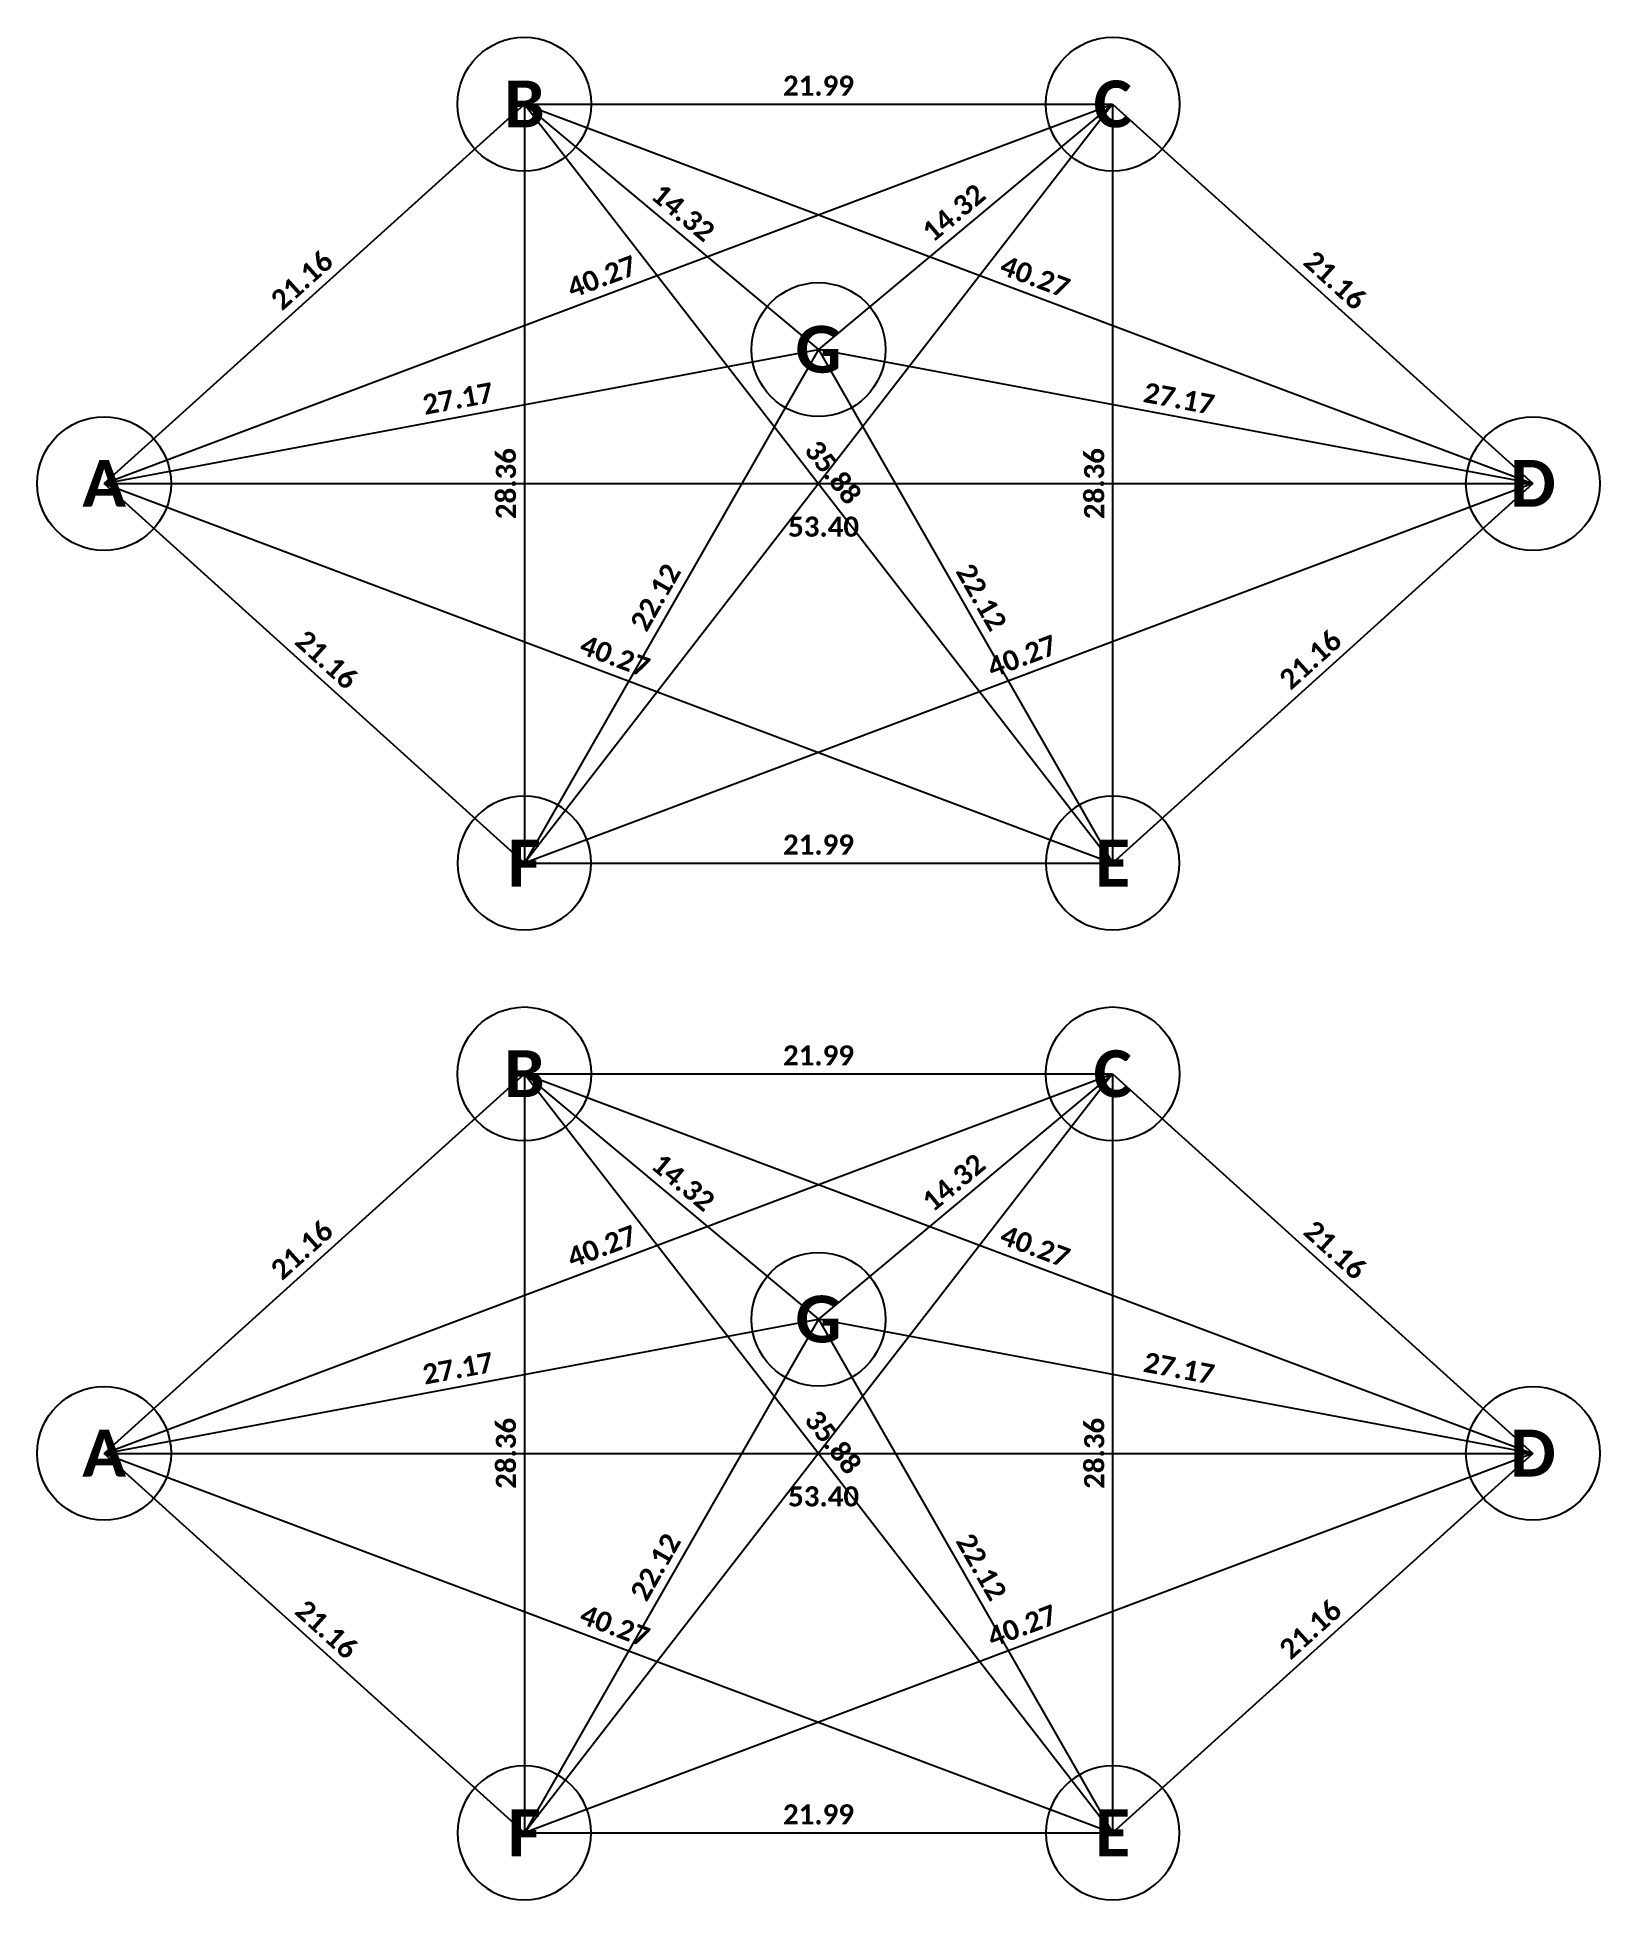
# Model space of a CAD drawing. Header units: inches. Extents: x 120.6 to 179, y 102 to 171.6.
import ezdxf
from ezdxf.enums import TextEntityAlignment as Align

# ---------------------------------------------------------------- set-up
doc = ezdxf.new("R2010")
doc.units = ezdxf.units.IN
doc.header["$MEASUREMENT"] = 0
doc.styles.get("Standard").update_dxf_attribs({"font": 'calibrib.ttf'})
doc.dimstyles.get("Standard").update_dxf_attribs({"dimtxt": 0.75, "dimasz": 0.18, "dimexe": 0.18, "dimexo": 0.0625, "dimgap": 0.3, "dimtad": 1, "dimzin": 0, "dimdsep": 46, "dimtxsty": 'Standard', "dimcen": 0, "dimse1": 1, "dimse2": 1, "dimsd1": 1, "dimsd2": 1, "dimadec": 0, "dimazin": 0, "dimtfac": 1, "dimtofl": 0, "dimtmove": 0, "dimatfit": 3, "dimfxl": 1, "dimtolj": 1, "dimtzin": 0, "dimarcsym": 2})

# ---------------------------------------------------------------- blocks, each defined once
blk = doc.blocks.new('node')
blk.add_circle((0, 0), 2.5)
at = {"flags": 4}
blk.add_attdef('NODE_NAME', text='', height=1.75, dxfattribs=at).set_placement((0, -0.866), align=Align.CENTER)
blk = doc.blocks.new('*D23')
at = {"layer": 'Defpoints', "color": 0, "transparency": 16777216}
for p in [(138.818, 169.113), (138.818, 169.113), (123.111, 154.934)]:
    blk.add_point(p, dxfattribs=at)
at = {"color": 0, "transparency": 16777216, "insert": (130.504, 162.533), "char_height": 0.75, "attachment_point": 5, "rotation": 42.07352}
blk.add_mtext('\\A1;21.16', dxfattribs=at)
blk = doc.blocks.new('*D24')
at = {"layer": 'Defpoints', "color": 0, "transparency": 16777216}
for p in [(138.818, 169.113), (160.807, 169.113), (160.807, 169.113)]:
    blk.add_point(p, dxfattribs=at)
at = {"color": 0, "transparency": 16777216, "insert": (149.812, 169.8), "char_height": 0.75, "attachment_point": 5}
blk.add_mtext('\\A1;21.99', dxfattribs=at)
blk = doc.blocks.new('*D26')
at = {"layer": 'Defpoints', "color": 0, "transparency": 16777216}
for p in [(160.807, 169.113), (176.514, 154.934), (176.514, 154.934)]:
    blk.add_point(p, dxfattribs=at)
at = {"color": 0, "transparency": 16777216, "insert": (169.12, 162.533), "char_height": 0.75, "attachment_point": 5, "rotation": 317.92648}
blk.add_mtext('\\A1;21.16', dxfattribs=at)
blk = doc.blocks.new('*D28')
at = {"layer": 'Defpoints', "color": 0, "transparency": 16777216}
for p in [(138.818, 140.755), (160.807, 140.755), (160.807, 140.755)]:
    blk.add_point(p, dxfattribs=at)
at = {"color": 0, "transparency": 16777216, "insert": (149.812, 141.441), "char_height": 0.75, "attachment_point": 5}
blk.add_mtext('\\A1;21.99', dxfattribs=at)
blk = doc.blocks.new('*D29')
at = {"layer": 'Defpoints', "color": 0, "transparency": 16777216}
for p in [(123.111, 154.934), (138.818, 140.755), (138.818, 140.755)]:
    blk.add_point(p, dxfattribs=at)
at = {"color": 0, "transparency": 16777216, "insert": (131.424, 148.354), "char_height": 0.75, "attachment_point": 5, "rotation": 317.92648}
blk.add_mtext('\\A1;21.16', dxfattribs=at)
blk = doc.blocks.new('*D30')
at = {"layer": 'Defpoints', "color": 0, "transparency": 16777216}
for p in [(176.514, 154.934), (176.514, 154.934), (160.807, 140.755)]:
    blk.add_point(p, dxfattribs=at)
at = {"color": 0, "transparency": 16777216, "insert": (168.2, 148.354), "char_height": 0.75, "attachment_point": 5, "rotation": 42.07352}
blk.add_mtext('\\A1;21.16', dxfattribs=at)
blk = doc.blocks.new('*D31')
at = {"layer": 'Defpoints', "color": 0, "transparency": 16777216}
for p in [(138.818, 169.113), (138.818, 169.113), (138.818, 140.755)]:
    blk.add_point(p, dxfattribs=at)
at = {"color": 0, "transparency": 16777216, "insert": (138.131, 154.934), "char_height": 0.75, "attachment_point": 5, "rotation": 90}
blk.add_mtext('\\A1;28.36', dxfattribs=at)
blk = doc.blocks.new('*D32')
at = {"layer": 'Defpoints', "color": 0, "transparency": 16777216}
for p in [(160.807, 169.113), (160.807, 140.755), (160.807, 140.755)]:
    blk.add_point(p, dxfattribs=at)
at = {"color": 0, "transparency": 16777216, "insert": (160.12, 154.934), "char_height": 0.75, "attachment_point": 5, "rotation": 90}
blk.add_mtext('\\A1;28.36', dxfattribs=at)
blk = doc.blocks.new('*D33')
at = {"layer": 'Defpoints', "color": 0, "transparency": 16777216}
for p in [(160.807, 169.113), (160.807, 169.113), (123.111, 154.934)]:
    blk.add_point(p, dxfattribs=at)
at = {"color": 0, "transparency": 16777216, "insert": (141.717, 162.666), "char_height": 0.75, "attachment_point": 5, "rotation": 20.6139}
blk.add_mtext('\\A1;40.27', dxfattribs=at)
blk = doc.blocks.new('*D34')
at = {"layer": 'Defpoints', "color": 0, "transparency": 16777216}
for p in [(149.812, 159.944), (149.812, 159.944), (123.111, 154.934)]:
    blk.add_point(p, dxfattribs=at)
at = {"color": 0, "transparency": 16777216, "insert": (136.336, 158.111), "char_height": 0.75, "attachment_point": 5, "rotation": 10.62662}
blk.add_mtext('\\A1;27.17', dxfattribs=at)
blk = doc.blocks.new('*D35')
at = {"layer": 'Defpoints', "color": 0, "transparency": 16777216}
for p in [(123.111, 154.934), (160.807, 140.755), (160.807, 140.755)]:
    blk.add_point(p, dxfattribs=at)
at = {"color": 0, "transparency": 16777216, "insert": (142.2, 148.487), "char_height": 0.75, "attachment_point": 5, "rotation": 339.3861}
blk.add_mtext('\\A1;40.27', dxfattribs=at)
blk = doc.blocks.new('*D36')
at = {"layer": 'Defpoints', "color": 0, "transparency": 16777216}
for p in [(176.514, 154.934), (176.514, 154.934), (138.818, 140.755)]:
    blk.add_point(p, dxfattribs=at)
at = {"color": 0, "transparency": 16777216, "insert": (157.424, 148.487), "char_height": 0.75, "attachment_point": 5, "rotation": 20.6139}
blk.add_mtext('\\A1;40.27', dxfattribs=at)
blk = doc.blocks.new('*D37')
at = {"layer": 'Defpoints', "color": 0, "transparency": 16777216}
for p in [(149.812, 159.944), (176.514, 154.934), (176.514, 154.934)]:
    blk.add_point(p, dxfattribs=at)
at = {"color": 0, "transparency": 16777216, "insert": (163.289, 158.111), "char_height": 0.75, "attachment_point": 5, "rotation": 349.37338}
blk.add_mtext('\\A1;27.17', dxfattribs=at)
blk = doc.blocks.new('*D38')
at = {"layer": 'Defpoints', "color": 0, "transparency": 16777216}
for p in [(138.818, 169.113), (176.514, 154.934), (176.514, 154.934)]:
    blk.add_point(p, dxfattribs=at)
at = {"color": 0, "transparency": 16777216, "insert": (157.908, 162.666), "char_height": 0.75, "attachment_point": 5, "rotation": 339.3861}
blk.add_mtext('\\A1;40.27', dxfattribs=at)
blk = doc.blocks.new('*D39')
at = {"layer": 'Defpoints', "color": 0, "transparency": 16777216}
for p in [(160.807, 169.113), (160.807, 169.113), (149.812, 159.944)]:
    blk.add_point(p, dxfattribs=at)
at = {"color": 0, "transparency": 16777216, "insert": (154.87, 165.056), "char_height": 0.75, "attachment_point": 5, "rotation": 39.82878}
blk.add_mtext('\\A1;14.32', dxfattribs=at)
blk = doc.blocks.new('*D40')
at = {"layer": 'Defpoints', "color": 0, "transparency": 16777216}
for p in [(138.818, 169.113), (149.812, 159.944), (149.812, 159.944)]:
    blk.add_point(p, dxfattribs=at)
at = {"color": 0, "transparency": 16777216, "insert": (144.755, 165.056), "char_height": 0.75, "attachment_point": 5, "rotation": 320.17122}
blk.add_mtext('\\A1;14.32', dxfattribs=at)
blk = doc.blocks.new('*D41')
at = {"layer": 'Defpoints', "color": 0, "transparency": 16777216}
for p in [(149.812, 159.944), (149.812, 159.944), (138.818, 140.755)]:
    blk.add_point(p, dxfattribs=at)
at = {"color": 0, "transparency": 16777216, "insert": (143.722, 150.689), "char_height": 0.75, "attachment_point": 5, "rotation": 60.18985}
blk.add_mtext('\\A1;22.12', dxfattribs=at)
blk = doc.blocks.new('*D42')
at = {"layer": 'Defpoints', "color": 0, "transparency": 16777216}
for p in [(149.812, 159.944), (160.807, 140.755), (160.807, 140.755)]:
    blk.add_point(p, dxfattribs=at)
at = {"color": 0, "transparency": 16777216, "insert": (155.903, 150.689), "char_height": 0.75, "attachment_point": 5, "rotation": 299.81015}
blk.add_mtext('\\A1;22.12', dxfattribs=at)
blk = doc.blocks.new('*D43')
at = {"layer": 'Defpoints', "color": 0, "transparency": 16777216}
for p in [(138.818, 169.113), (160.807, 140.755), (160.807, 140.755)]:
    blk.add_point(p, dxfattribs=at)
at = {"color": 0, "transparency": 16777216, "insert": (150.355, 155.355), "char_height": 0.75, "attachment_point": 5, "rotation": 307.78906}
blk.add_mtext('\\A1;35.88', dxfattribs=at)
blk = doc.blocks.new('*D44')
at = {"layer": 'Defpoints', "color": 0, "transparency": 16777216}
for p in [(123.111, 154.934), (176.514, 154.934), (176.514, 152.637)]:
    blk.add_point(p, dxfattribs=at)
at = {"color": 0, "transparency": 16777216, "insert": (150.002, 153.323), "char_height": 0.75, "attachment_point": 5}
blk.add_mtext('\\A1;53.40', dxfattribs=at)
blk = doc.blocks.new('*D46')
at = {"layer": 'Defpoints', "color": 0, "transparency": 16777216}
for p in [(138.818, 132.878), (138.818, 132.878), (123.111, 118.699)]:
    blk.add_point(p, dxfattribs=at)
at = {"color": 0, "transparency": 16777216, "insert": (130.504, 126.298), "char_height": 0.75, "attachment_point": 5, "rotation": 42.07352}
blk.add_mtext('\\A1;21.16', dxfattribs=at)
blk = doc.blocks.new('*D47')
at = {"layer": 'Defpoints', "color": 0, "transparency": 16777216}
for p in [(138.818, 132.878), (160.807, 132.878), (160.807, 132.878)]:
    blk.add_point(p, dxfattribs=at)
at = {"color": 0, "transparency": 16777216, "insert": (149.812, 133.565), "char_height": 0.75, "attachment_point": 5}
blk.add_mtext('\\A1;21.99', dxfattribs=at)
blk = doc.blocks.new('*D48')
at = {"layer": 'Defpoints', "color": 0, "transparency": 16777216}
for p in [(160.807, 132.878), (176.514, 118.699), (176.514, 118.699)]:
    blk.add_point(p, dxfattribs=at)
at = {"color": 0, "transparency": 16777216, "insert": (169.12, 126.298), "char_height": 0.75, "attachment_point": 5, "rotation": 317.92648}
blk.add_mtext('\\A1;21.16', dxfattribs=at)
blk = doc.blocks.new('*D45')
at = {"layer": 'Defpoints', "color": 0, "transparency": 16777216}
for p in [(138.818, 104.519), (160.807, 104.519), (160.807, 104.519)]:
    blk.add_point(p, dxfattribs=at)
at = {"color": 0, "transparency": 16777216, "insert": (149.812, 105.206), "char_height": 0.75, "attachment_point": 5}
blk.add_mtext('\\A1;21.99', dxfattribs=at)
blk = doc.blocks.new('*D49')
at = {"layer": 'Defpoints', "color": 0, "transparency": 16777216}
for p in [(123.111, 118.699), (138.818, 104.519), (138.818, 104.519)]:
    blk.add_point(p, dxfattribs=at)
at = {"color": 0, "transparency": 16777216, "insert": (131.424, 112.119), "char_height": 0.75, "attachment_point": 5, "rotation": 317.92648}
blk.add_mtext('\\A1;21.16', dxfattribs=at)
blk = doc.blocks.new('*D50')
at = {"layer": 'Defpoints', "color": 0, "transparency": 16777216}
for p in [(176.514, 118.699), (176.514, 118.699), (160.807, 104.519)]:
    blk.add_point(p, dxfattribs=at)
at = {"color": 0, "transparency": 16777216, "insert": (168.2, 112.119), "char_height": 0.75, "attachment_point": 5, "rotation": 42.07352}
blk.add_mtext('\\A1;21.16', dxfattribs=at)
blk = doc.blocks.new('*D51')
at = {"layer": 'Defpoints', "color": 0, "transparency": 16777216}
for p in [(138.818, 132.878), (138.818, 132.878), (138.818, 104.519)]:
    blk.add_point(p, dxfattribs=at)
at = {"color": 0, "transparency": 16777216, "insert": (138.131, 118.699), "char_height": 0.75, "attachment_point": 5, "rotation": 90}
blk.add_mtext('\\A1;28.36', dxfattribs=at)
blk = doc.blocks.new('*D52')
at = {"layer": 'Defpoints', "color": 0, "transparency": 16777216}
for p in [(160.807, 132.878), (160.807, 104.519), (160.807, 104.519)]:
    blk.add_point(p, dxfattribs=at)
at = {"color": 0, "transparency": 16777216, "insert": (160.12, 118.699), "char_height": 0.75, "attachment_point": 5, "rotation": 90}
blk.add_mtext('\\A1;28.36', dxfattribs=at)
blk = doc.blocks.new('*D53')
at = {"layer": 'Defpoints', "color": 0, "transparency": 16777216}
for p in [(160.807, 132.878), (160.807, 132.878), (123.111, 118.699)]:
    blk.add_point(p, dxfattribs=at)
at = {"color": 0, "transparency": 16777216, "insert": (141.717, 126.431), "char_height": 0.75, "attachment_point": 5, "rotation": 20.6139}
blk.add_mtext('\\A1;40.27', dxfattribs=at)
blk = doc.blocks.new('*D54')
at = {"layer": 'Defpoints', "color": 0, "transparency": 16777216}
for p in [(149.812, 123.709), (149.812, 123.709), (123.111, 118.699)]:
    blk.add_point(p, dxfattribs=at)
at = {"color": 0, "transparency": 16777216, "insert": (136.336, 121.876), "char_height": 0.75, "attachment_point": 5, "rotation": 10.62662}
blk.add_mtext('\\A1;27.17', dxfattribs=at)
blk = doc.blocks.new('*D55')
at = {"layer": 'Defpoints', "color": 0, "transparency": 16777216}
for p in [(123.111, 118.699), (160.807, 104.519), (160.807, 104.519)]:
    blk.add_point(p, dxfattribs=at)
at = {"color": 0, "transparency": 16777216, "insert": (142.2, 112.252), "char_height": 0.75, "attachment_point": 5, "rotation": 339.3861}
blk.add_mtext('\\A1;40.27', dxfattribs=at)
blk = doc.blocks.new('*D56')
at = {"layer": 'Defpoints', "color": 0, "transparency": 16777216}
for p in [(176.514, 118.699), (176.514, 118.699), (138.818, 104.519)]:
    blk.add_point(p, dxfattribs=at)
at = {"color": 0, "transparency": 16777216, "insert": (157.424, 112.252), "char_height": 0.75, "attachment_point": 5, "rotation": 20.6139}
blk.add_mtext('\\A1;40.27', dxfattribs=at)
blk = doc.blocks.new('*D57')
at = {"layer": 'Defpoints', "color": 0, "transparency": 16777216}
for p in [(149.812, 123.709), (176.514, 118.699), (176.514, 118.699)]:
    blk.add_point(p, dxfattribs=at)
at = {"color": 0, "transparency": 16777216, "insert": (163.289, 121.876), "char_height": 0.75, "attachment_point": 5, "rotation": 349.37338}
blk.add_mtext('\\A1;27.17', dxfattribs=at)
blk = doc.blocks.new('*D58')
at = {"layer": 'Defpoints', "color": 0, "transparency": 16777216}
for p in [(138.818, 132.878), (176.514, 118.699), (176.514, 118.699)]:
    blk.add_point(p, dxfattribs=at)
at = {"color": 0, "transparency": 16777216, "insert": (157.908, 126.431), "char_height": 0.75, "attachment_point": 5, "rotation": 339.3861}
blk.add_mtext('\\A1;40.27', dxfattribs=at)
blk = doc.blocks.new('*D59')
at = {"layer": 'Defpoints', "color": 0, "transparency": 16777216}
for p in [(160.807, 132.878), (160.807, 132.878), (149.812, 123.709)]:
    blk.add_point(p, dxfattribs=at)
at = {"color": 0, "transparency": 16777216, "insert": (154.87, 128.821), "char_height": 0.75, "attachment_point": 5, "rotation": 39.82878}
blk.add_mtext('\\A1;14.32', dxfattribs=at)
blk = doc.blocks.new('*D60')
at = {"layer": 'Defpoints', "color": 0, "transparency": 16777216}
for p in [(138.818, 132.878), (149.812, 123.709), (149.812, 123.709)]:
    blk.add_point(p, dxfattribs=at)
at = {"color": 0, "transparency": 16777216, "insert": (144.755, 128.821), "char_height": 0.75, "attachment_point": 5, "rotation": 320.17122}
blk.add_mtext('\\A1;14.32', dxfattribs=at)
blk = doc.blocks.new('*D61')
at = {"layer": 'Defpoints', "color": 0, "transparency": 16777216}
for p in [(149.812, 123.709), (149.812, 123.709), (138.818, 104.519)]:
    blk.add_point(p, dxfattribs=at)
at = {"color": 0, "transparency": 16777216, "insert": (143.722, 114.454), "char_height": 0.75, "attachment_point": 5, "rotation": 60.18985}
blk.add_mtext('\\A1;22.12', dxfattribs=at)
blk = doc.blocks.new('*D62')
at = {"layer": 'Defpoints', "color": 0, "transparency": 16777216}
for p in [(149.812, 123.709), (160.807, 104.519), (160.807, 104.519)]:
    blk.add_point(p, dxfattribs=at)
at = {"color": 0, "transparency": 16777216, "insert": (155.903, 114.454), "char_height": 0.75, "attachment_point": 5, "rotation": 299.81015}
blk.add_mtext('\\A1;22.12', dxfattribs=at)
blk = doc.blocks.new('*D63')
at = {"layer": 'Defpoints', "color": 0, "transparency": 16777216}
for p in [(138.818, 132.878), (160.807, 104.519), (160.807, 104.519)]:
    blk.add_point(p, dxfattribs=at)
at = {"color": 0, "transparency": 16777216, "insert": (150.355, 119.119), "char_height": 0.75, "attachment_point": 5, "rotation": 307.78906}
blk.add_mtext('\\A1;35.88', dxfattribs=at)
blk = doc.blocks.new('*D64')
at = {"layer": 'Defpoints', "color": 0, "transparency": 16777216}
for p in [(123.111, 118.699), (176.514, 118.699), (176.514, 116.401)]:
    blk.add_point(p, dxfattribs=at)
at = {"color": 0, "transparency": 16777216, "insert": (150.002, 117.088), "char_height": 0.75, "attachment_point": 5}
blk.add_mtext('\\A1;53.40', dxfattribs=at)

msp = doc.modelspace()

# ---------------------------------------------------------------- linework, layer by layer
for points in [[(123.111, 154.934), (138.818, 169.113)], [(123.111, 154.934), (160.807, 169.113)], [(138.818, 169.113), (138.818, 140.755)], [(138.818, 169.113), (149.812, 159.944)], [(138.818, 169.113), (160.807, 169.113)], [(138.818, 169.113), (176.514, 154.934)], [(138.818, 169.113), (160.807, 140.755)], [(160.807, 169.113), (138.818, 140.755)], [(160.807, 169.113), (149.812, 159.944)], [(160.807, 169.113), (160.807, 140.755)], [(160.807, 169.113), (176.514, 154.934)], [(123.111, 154.934), (149.812, 159.944)], [(149.812, 159.944), (138.818, 140.755)], [(176.514, 154.934), (149.812, 159.944)], [(149.812, 159.944), (160.807, 140.755)], [(123.111, 154.934), (138.818, 140.755)], [(123.111, 154.934), (160.807, 140.755)], [(123.111, 154.934), (176.514, 154.934)], [(176.514, 154.934), (138.818, 140.755)], [(160.807, 140.755), (176.514, 154.934)], [(138.818, 140.755), (160.807, 140.755)], [(123.111, 118.699), (160.807, 132.878)], [(138.818, 132.878), (138.818, 104.519)], [(138.818, 132.878), (160.807, 132.878)], [(138.818, 132.878), (176.514, 118.699)], [(138.818, 132.878), (160.807, 104.519)], [(160.807, 132.878), (138.818, 104.519)], [(160.807, 132.878), (160.807, 104.519)], [(123.111, 118.699), (149.812, 123.709)], [(149.812, 123.709), (138.818, 104.519)], [(176.514, 118.699), (149.812, 123.709)], [(149.812, 123.709), (160.807, 104.519)], [(123.111, 118.699), (160.807, 104.519)], [(123.111, 118.699), (176.514, 118.699)], [(176.514, 118.699), (138.818, 104.519)], [(138.818, 104.519), (160.807, 104.519)]]:
    msp.add_lwpolyline(points)
at = {"color": 240, "true_color": 0xed1f24}
msp.add_lwpolyline([(123.111, 118.699), (138.818, 132.878)], dxfattribs=at)
at = {"color": 1}
for points in [[(138.818, 132.878), (149.812, 123.709)], [(160.807, 132.878), (149.812, 123.709)], [(160.807, 132.878), (176.514, 118.699)], [(123.111, 118.699), (138.818, 104.519)], [(160.807, 104.519), (176.514, 118.699)]]:
    msp.add_lwpolyline(points, dxfattribs=at)

# ---------------------------------------------------------------- block references
ref = msp.add_blockref('node', (138.818, 169.113))
ref.add_attrib('NODE_NAME', 'B', dxfattribs={"height": 1.75}).set_placement((138.818, 168.247), align=Align.CENTER)
ref = msp.add_blockref('node', (160.807, 169.113))
ref.add_attrib('NODE_NAME', 'C', dxfattribs={"height": 1.75}).set_placement((160.807, 168.247), align=Align.CENTER)
ref = msp.add_blockref('node', (149.812, 159.944))
ref.add_attrib('NODE_NAME', 'G', dxfattribs={"height": 1.75}).set_placement((149.812, 159.078), align=Align.CENTER)
ref = msp.add_blockref('node', (123.111, 154.934))
ref.add_attrib('NODE_NAME', 'A', dxfattribs={"height": 1.75}).set_placement((123.111, 154.068), align=Align.CENTER)
ref = msp.add_blockref('node', (176.514, 154.934))
ref.add_attrib('NODE_NAME', 'D', dxfattribs={"height": 1.75}).set_placement((176.514, 154.068), align=Align.CENTER)
ref = msp.add_blockref('node', (138.818, 140.755), dxfattribs=dict(xscale=-1, rotation=180))
ref.add_attrib('NODE_NAME', 'F', dxfattribs={"height": 1.75}).set_placement((138.818, 139.879), align=Align.CENTER)
ref = msp.add_blockref('node', (160.807, 140.755), dxfattribs=dict(xscale=-1, rotation=180))
ref.add_attrib('NODE_NAME', 'E', dxfattribs={"height": 1.75}).set_placement((160.807, 139.879), align=Align.CENTER)
ref = msp.add_blockref('node', (138.818, 132.878))
ref.add_attrib('NODE_NAME', 'B', dxfattribs={"height": 1.75}).set_placement((138.818, 132.012), align=Align.CENTER)
ref = msp.add_blockref('node', (160.807, 132.878))
ref.add_attrib('NODE_NAME', 'C', dxfattribs={"height": 1.75}).set_placement((160.807, 132.012), align=Align.CENTER)
ref = msp.add_blockref('node', (149.812, 123.709))
ref.add_attrib('NODE_NAME', 'G', dxfattribs={"height": 1.75}).set_placement((149.812, 122.842), align=Align.CENTER)
ref = msp.add_blockref('node', (123.111, 118.699))
ref.add_attrib('NODE_NAME', 'A', dxfattribs={"height": 1.75}).set_placement((123.111, 117.832), align=Align.CENTER)
ref = msp.add_blockref('node', (176.514, 118.699))
ref.add_attrib('NODE_NAME', 'D', dxfattribs={"height": 1.75}).set_placement((176.514, 117.832), align=Align.CENTER)
ref = msp.add_blockref('node', (138.818, 104.519), dxfattribs=dict(xscale=-1, rotation=180))
ref.add_attrib('NODE_NAME', 'F', dxfattribs={"height": 1.75}).set_placement((138.818, 103.644), align=Align.CENTER)
ref = msp.add_blockref('node', (160.807, 104.519), dxfattribs=dict(xscale=-1, rotation=180))
ref.add_attrib('NODE_NAME', 'E', dxfattribs={"height": 1.75}).set_placement((160.807, 103.644), align=Align.CENTER)

# ---------------------------------------------------------------- dimensions: what is measured, and where the dimension line sits
for p1, p2, picture, middle in [((138.818, 169.113), (160.807, 169.113), '*D24', (149.812, 169.8)), ((123.111, 154.934), (138.818, 169.113), '*D23', (130.504, 162.533)), ((123.111, 154.934), (160.807, 169.113), '*D33', (141.717, 162.666)), ((138.818, 140.755), (138.818, 169.113), '*D31', (138.131, 154.934)), ((138.818, 169.113), (176.514, 154.934), '*D38', (157.908, 162.666)), ((138.818, 169.113), (149.812, 159.944), '*D40', (144.755, 165.056)), ((138.818, 169.113), (160.807, 140.755), '*D43', (150.355, 155.355)), ((149.812, 159.944), (160.807, 169.113), '*D39', (154.87, 165.056)), ((160.807, 169.113), (160.807, 140.755), '*D32', (160.12, 154.934)), ((160.807, 169.113), (176.514, 154.934), '*D26', (169.12, 162.533)), ((123.111, 154.934), (149.812, 159.944), '*D34', (136.336, 158.111)), ((138.818, 140.755), (149.812, 159.944), '*D41', (143.722, 150.689)), ((149.812, 159.944), (176.514, 154.934), '*D37', (163.289, 158.111)), ((149.812, 159.944), (160.807, 140.755), '*D42', (155.903, 150.689)), ((123.111, 154.934), (138.818, 140.755), '*D29', (131.424, 148.354)), ((123.111, 154.934), (160.807, 140.755), '*D35', (142.2, 148.487)), ((138.818, 140.755), (176.514, 154.934), '*D36', (157.424, 148.487)), ((160.807, 140.755), (176.514, 154.934), '*D30', (168.2, 148.354)), ((138.818, 140.755), (160.807, 140.755), '*D28', (149.812, 141.441)), ((138.818, 132.878), (160.807, 132.878), '*D47', (149.812, 133.565)), ((123.111, 118.699), (138.818, 132.878), '*D46', (130.504, 126.298)), ((123.111, 118.699), (160.807, 132.878), '*D53', (141.717, 126.431)), ((138.818, 104.519), (138.818, 132.878), '*D51', (138.131, 118.699)), ((138.818, 132.878), (176.514, 118.699), '*D58', (157.908, 126.431)), ((138.818, 132.878), (149.812, 123.709), '*D60', (144.755, 128.821)), ((138.818, 132.878), (160.8067, 104.5193), '*D63', (150.3549, 119.1193)), ((149.812, 123.709), (160.807, 132.878), '*D59', (154.87, 128.821)), ((160.807, 132.878), (160.807, 104.519), '*D52', (160.12, 118.699)), ((160.807, 132.878), (176.514, 118.699), '*D48', (169.12, 126.298)), ((123.111, 118.699), (149.812, 123.709), '*D54', (136.336, 121.876)), ((138.818, 104.519), (149.812, 123.709), '*D61', (143.722, 114.454)), ((149.812, 123.709), (176.514, 118.699), '*D57', (163.289, 121.876)), ((149.812, 123.709), (160.807, 104.519), '*D62', (155.903, 114.454)), ((123.111, 118.699), (138.818, 104.519), '*D49', (131.424, 112.119)), ((123.111, 118.699), (160.807, 104.519), '*D55', (142.2, 112.252)), ((138.818, 104.519), (176.514, 118.699), '*D56', (157.424, 112.252)), ((160.807, 104.519), (176.514, 118.699), '*D50', (168.2, 112.119)), ((138.818, 104.519), (160.807, 104.519), '*D45', (149.812, 105.206))]:
    dim = msp.add_aligned_dim(p1=p1, p2=p2, distance=0, dimstyle='Standard')
    dim.commit()
    dim.dimension.update_dxf_attribs({"geometry": picture, "text_midpoint": middle})
for base, p1, p2, picture, middle in [((176.514, 152.637), (123.111, 154.934), (176.514, 154.934), '*D44', (150.002, 152.637)), ((176.514, 116.401), (123.111, 118.699), (176.514, 118.699), '*D64', (150.002, 116.401))]:
    dim = msp.add_linear_dim(base=base, p1=p1, p2=p2, angle=0, dimstyle='Standard')
    dim.commit()
    dim.dimension.update_dxf_attribs({"geometry": picture, "text_midpoint": middle, "dimtype": 161})

doc.saveas('drawing.dxf')
